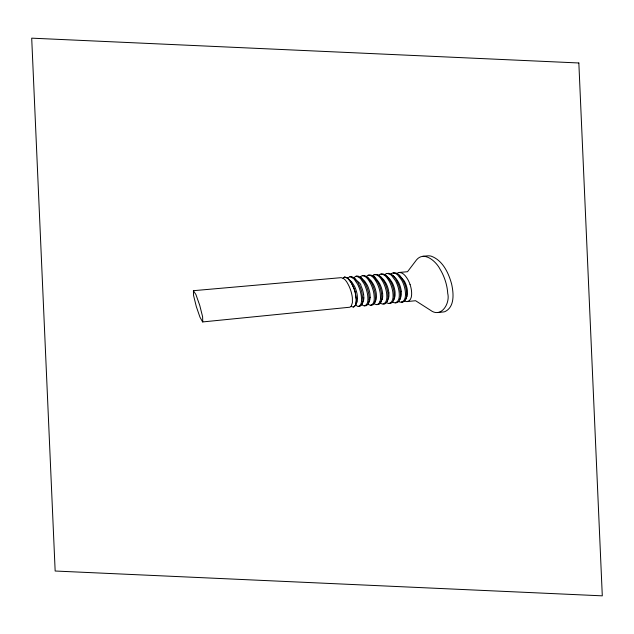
<?xml version="1.0" encoding="UTF-8"?>
<svg xmlns="http://www.w3.org/2000/svg" width="634" height="634" viewBox="0 0 634 634"><rect width="100%" height="100%" fill="white"/><g stroke="black" fill="none" stroke-linecap="round" stroke-linejoin="round"><path stroke-width="0.95" d="M357.497 298.543L357.243 295.103A48.834 36.233 9 0 0 354.549 286.37L351.838 282.082L348.185 278.683L350.974 281.995L354.01 288.327A74.717 55.435 9 0 1 355.389 292.71L356.419 300.445A26.192 19.44 9 0 1 356.046 303.805L355.626 304.994L356.934 302.014M363.853 297.925L363.623 294.533M370.177 297.314L369.971 293.962A47.867 35.52 9 0 0 368.6 288.383A41.519 30.804 9 0 0 367.11 284.88L364.693 281.155L361.111 277.763A9.145 6.784 9 0 0 360.286 277.098L358.123 276.139A2.14 1.585 9 0 0 357.473 276.123L356.245 276.226A2.116 1.569 9 0 0 355.619 276.369C350.84 278.865 361.396 281.948 360.976 285.902A47.447 35.203 9 0 1 363.591 294.533M369.17 299.2L368.861 294.675A61.997 46.005 9 0 0 367.371 288.557A52.194 38.722 9 0 0 365.224 283.469L361.166 277.811M380.558 298.083L380.297 293.582A58.811 43.635 9 0 0 378.831 287.487A49.626 36.82 9 0 0 376.667 282.431C374.9 279.404 372.626 275.322 368.687 275.132A2.449 1.815 9 0 0 367.768 275.378L366.484 276.472L364.518 275.608A2.306 1.712 9 0 0 363.702 275.568L362.482 275.679A2.282 1.688 9 0 0 361.705 275.869L360.286 277.098M379.932 301.689L379.742 302.172A10.873 8.068 9 0 1 379.409 302.846L377.523 304.486A2.29 1.696 9 0 1 376.968 304.597A2.441 1.807 9 0 1 375.97 304.534L374.155 303.734A12.91 9.581 9 0 0 375.162 301.079M406.901 296.34L405.982 298.82A10.16 7.537 9 0 1 404.73 300.976A3.82 2.837 9 0 0 407.377 301.602M401.251 291.315A42.502 31.534 9 0 0 400.078 285.974A36.788 27.302 9 0 0 398.358 282.003L396.282 278.865L393.112 275.695A16.547 12.276 9 0 1 393.849 276.472L396.337 279.871L398.612 284.872A60.587 44.951 9 0 1 399.832 288.961L400.577 294.041L400.3 297.671A22.356 16.587 9 0 1 400.189 298.242L400.046 298.812A16.635 12.339 9 0 1 399.816 299.517L399.816 299.517M399.785 299.597L400.743 297.077M395.307 302.83A3.733 2.766 9 0 1 392.62 302.038A9.819 7.283 9 0 0 393.54 300.365L394.562 297.814A18.045 13.385 9 0 0 395.117 294.889L395.061 291.87A43.714 32.429 9 0 0 394.039 287.067A37.771 28.023 9 0 0 392.105 282.431L390.005 279.293L386.772 276.099A9.708 7.204 9 0 0 384.917 274.649M376.968 304.597L378.181 304.478A2.639 1.957 9 0 0 379.338 304.082L379.861 303.702A5.603 4.161 9 0 0 380.321 303.179A9.605 7.125 9 0 0 381.018 301.911L381.105 301.713A22.864 16.959 9 0 0 381.755 297.964L381.533 293.463A58.494 43.397 9 0 0 380.075 287.368A49.357 36.621 9 0 0 377.912 282.312C367.886 268.475 377.729 280.125 379.829 283.969A43.112 31.985 9 0 1 382.603 293.407M386.478 302.64A9.779 7.259 9 0 0 387.295 301.142L388.349 298.543M381.026 301.911L382.104 299.272M374.726 302.68L375.835 300.001M363.789 297.925A17.823 13.227 9 0 1 363.266 301.475L361.713 304.819L363.932 305.818A2.108 1.561 9 0 0 364.598 305.834L365.818 305.715A2.148 1.593 9 0 0 366.428 305.58L367.95 304.28A9.47 7.022 9 0 0 368.386 303.44L369.543 300.73M355.603 305.041L357.861 306.46A1.957 1.45 9 0 0 358.368 306.46L359.597 306.333A1.981 1.474 9 0 0 360.057 306.246L361.713 304.819M355.444 305.358L353.804 306.872A1.878 1.395 9 0 1 353.344 306.967A2.901 2.148 9 0 1 351.204 306.293L349.809 307.221L202.618 321.937L199.932 317.103L196.31 306.571L193.568 295.484L193.402 290.705L195.922 294.556L199.75 305.39L202.611 316.754L202.753 321.945M348.161 278.667L348.129 277.874L349.5 276.876A1.957 1.45 9 0 1 349.976 276.781L351.212 276.67A1.981 1.466 9 0 1 351.704 276.678L354.057 277.724M351.181 306.27L352.433 302.577L352.346 297.631A62.473 46.353 9 0 0 349.12 286.291C347.4 282.946 345.34 278.223 341.171 277.66L193.513 290.681M374.155 303.734L372.903 304.843A2.377 1.767 9 0 1 372.015 305.097L370.803 305.216A2.219 1.64 9 0 1 370.137 305.208L367.95 304.28M344.04 277.43L344.199 277.359A1.886 1.403 9 0 1 345.094 277.232L347.226 277.946A6.712 4.985 9 0 1 347.804 278.366L347.86 278.405M358.368 306.46C362.569 304.922 361.57 298.963 361.206 295.412A64.264 47.685 9 0 0 359.708 289.27A54.096 40.132 9 0 0 357.576 284.175L354.097 279L350.618 276.804A2.029 1.506 9 0 0 349.976 276.781M364.598 305.834C368.861 304.368 367.974 298.376 367.601 294.802A62.354 46.266 9 0 0 366.111 288.676A52.487 38.943 9 0 0 363.971 283.588L360.445 278.437L356.879 276.242A2.195 1.625 9 0 0 356.245 276.226M370.803 305.216C375.122 303.805 374.345 297.79 373.965 294.192A60.539 44.919 9 0 0 372.491 288.074A51.013 37.85 9 0 0 370.335 283.01C368.584 280.006 366.389 275.901 362.482 275.679M380.329 303.179L381.945 303.892A2.615 1.942 9 0 0 383.11 303.987C387.532 302.68 386.994 296.633 386.589 292.979A57.615 42.747 9 0 0 385.385 287.662L385.139 286.893A48.295 35.837 9 0 0 382.968 281.853C381.177 278.809 378.831 274.744 374.86 274.585A2.901 2.148 9 0 0 373.402 275.156M410.071 284.563L410.317 285.324A51.964 38.555 9 0 1 411.466 290.594C411.91 294.358 411.965 300.461 407.369 301.546L415.595 300.722L430.494 310.256C441.28 318.411 450.346 303.282 447.715 293.36A78.457 58.209 9 0 0 447.406 290.079A87.484 64.914 9 0 0 443.752 276.535L442.801 274.348A70.572 52.36 9 0 0 440.036 269.188C436.216 261.509 424.162 250.684 416.53 259.861L407.535 271.709L399.254 272.438A3.859 2.869 9 0 0 397.082 273.516A3.788 2.813 9 0 0 394.388 272.81L393.199 272.969L395.465 273.42L397.589 274.823L401.679 280.141A44.697 33.166 9 0 1 403.882 285.142L404.127 285.902A53.264 39.522 9 0 1 405.292 291.18C405.728 294.921 405.911 301.015 401.346 302.156L402.535 302.038M438.268 312.499L443.269 311.968A7.243 5.373 9 0 0 444.957 311.619C454.958 306.88 453.619 293.051 451.614 284.024C448.603 272.961 442.786 260.495 431.342 256.223A7.576 5.619 9 0 0 427.776 255.851L422.727 256.271M383.11 303.979L384.315 303.86M390.417 303.25L389.221 303.369A2.552 1.894 9 0 0 389.799 303.25C393.682 301.372 393.231 295.999 392.858 292.377A56.077 41.606 9 0 0 391.669 287.075L391.424 286.306A47.043 34.902 9 0 0 389.236 281.282C387.429 278.207 385.004 274.173 381.002 274.046A3.741 2.782 9 0 0 378.863 275.291M396.488 302.64L395.299 302.759A2.687 1.997 9 0 0 395.878 302.648C399.824 300.833 399.468 295.42 399.095 291.775A54.635 40.536 9 0 0 397.914 286.489L397.669 285.728A45.838 34.014 9 0 0 395.473 280.711L391.733 275.647A11.032 8.187 9 0 0 390.52 274.641L387.707 273.508A2.631 1.95 9 0 0 387.12 273.508L388.317 273.405M368.687 275.132L369.899 275.021A2.544 1.886 9 0 1 371.041 275.132L372.649 275.861A9.502 7.053 9 0 1 374.012 276.947L374.052 276.971M374.86 274.585L376.073 274.482A2.901 2.148 9 0 1 377.713 274.744L378.07 274.879A5.421 4.018 9 0 1 378.791 275.259A9.605 7.125 9 0 1 380.392 276.527M381.002 274.046L382.207 273.943A3.701 2.75 9 0 1 384.854 274.704M399.254 272.438C403.335 272.485 405.982 276.44 407.852 279.578A43.603 32.358 9 0 1 410.063 284.563M346.473 277.534L345.411 277.232A1.878 1.395 9 0 0 344.92 277.224M346.521 277.644L346.957 277.89M354.739 278.294L358.099 282.598L360.469 287.812A72.355 53.684 9 0 1 361.832 292.163L362.814 299.819A27.809 20.629 9 0 1 362.545 302.537A15.39 11.42 9 0 1 362.038 304.209M366.484 276.472A9.415 6.982 9 0 1 367.601 277.375L371.08 280.703L373.481 284.42A44.245 32.825 9 0 1 376.319 293.978L376.469 296.704A17.895 13.274 9 0 1 375.875 300.017M367.601 277.375L371.579 282.891A50.72 37.636 9 0 1 373.735 287.963A60.182 44.657 9 0 1 375.209 294.065L375.494 298.582A27.088 20.098 9 0 1 375.209 301.087M406.917 296.347A18.132 13.449 9 0 0 407.432 293.693L407.408 290.752A41.345 30.678 9 0 0 406.275 285.498A35.773 26.549 9 0 0 404.318 281.06L399.166 275.045A9.391 6.974 9 0 0 397.05 273.476M386.772 276.099L390.473 281.187A46.821 34.743 9 0 1 392.652 286.203L392.906 286.972A55.776 41.384 9 0 1 394.086 292.266L394.182 297.853A23.521 17.451 9 0 1 393.976 298.986L393.928 299.185A16.849 12.506 9 0 1 393.563 300.373M399.341 275.211L403.081 280.387A45.379 33.673 9 0 1 405.189 285.292A52.329 38.832 9 0 1 406.521 291.172L406.656 295.531A22.483 16.682 9 0 1 406.006 298.828M401.251 291.315L401.314 294.295A18.085 13.417 9 0 1 400.767 297.084M382.643 293.407L382.722 296.094A17.918 13.29 9 0 1 382.143 299.288M388.888 292.837L388.951 295.492A17.974 13.338 9 0 1 388.38 298.551M372.657 275.861A5.151 3.82 9 0 1 373.386 275.14M388.309 273.341A3.741 2.774 9 0 1 390.94 274.11M393.175 272.913A3.82 2.829 9 0 0 391.035 274.102A9.526 7.069 9 0 1 392.929 275.544M384.965 274.688A3.764 2.798 9 0 1 387.089 273.444M343.152 278.199A2.861 2.124 9 0 1 344.738 277.177M404.643 300.936A3.828 2.845 9 0 1 402.558 302.085M401.354 302.212A3.772 2.798 9 0 1 398.691 301.483M398.588 301.491A3.78 2.805 9 0 1 396.519 302.703M399.761 299.589A10.025 7.442 9 0 1 398.675 301.53M392.501 302.046A3.733 2.774 9 0 1 390.449 303.314M389.228 303.448A3.693 2.742 9 0 1 386.518 302.584M386.383 302.6A3.709 2.75 9 0 1 384.355 303.94M346.98 277.874A10.025 7.442 9 0 1 348.787 279.483L351.49 283.2L353.827 288.288A70.136 52.043 9 0 1 355.238 292.781L356.276 299.525L355.516 304.883A7.64 5.674 9 0 1 355.127 305.643L353.709 306.864A1.91 1.419 9 0 1 353.265 306.967M369.107 299.193A22.135 16.421 9 0 1 368.449 303.456M387.311 301.142A16.888 12.529 9 0 0 387.739 299.724A24.488 18.172 9 0 0 387.992 298.099L387.826 292.86A57.314 42.526 9 0 0 386.629 287.543L386.383 286.782A48.033 35.639 9 0 0 384.204 281.742L380.535 276.646L383.768 279.816L386.146 283.517A42.034 31.185 9 0 1 388.856 292.837M357.441 298.543A18.457 13.694 9 0 1 356.982 302.022M343.256 278.255A2.988 2.219 9 0 1 344.809 277.177M380.527 298.083A23.387 17.348 9 0 1 379.956 301.697M370.121 297.314A17.847 13.243 9 0 1 369.582 300.746M578.842 62.98L31.7 38.159L55.158 571.02L602.3 595.841L578.842 62.98"/></g></svg>
